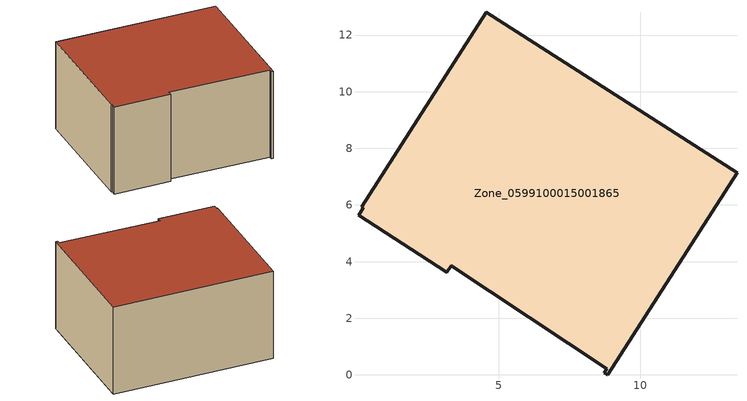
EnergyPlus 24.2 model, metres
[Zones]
Zone_0599100015001865
 floor ground (C_G): 8.85,0 8.73,0.07 8.83,0.22 3.32,3.85 3.18,3.63 0.06,5.63 0.23,5.9 0.17,5.94 4.57,12.81 13.42,7.14 z0.79
 wall outside (C_F): 8.85,0 13.42,7.14 4.57,12.81 0.17,5.94 0.23,5.9 0.06,5.63 3.18,3.63 3.32,3.85 8.83,0.22 8.73,0.07 8.85,0 z0.79:6.84
 roof outside (C_R): 8.73,0.07 8.85,0 13.42,7.14 4.57,12.81 0.17,5.94 0.23,5.9 0.06,5.63 3.18,3.63 3.32,3.85 8.83,0.22 z6.84
[BUILDING]
Pand.0599100015001865: North Axis=0; Terrain=City; Loads Convergence Tolerance Value=0.04; Temperature Convergence Tolerance Value=0.4; Solar Distribution=FullExterior; Maximum Number of Warmup Days=25; Minimum Number of Warmup Days=1
[Site:Location]
Rotterdam.The.Hague.AP_ZH_NLD Design_Conditions: Latitude=51.96; Longitude=4.45; Time Zone=1; Elevation=-4.5
[SITE:GROUNDTEMPERATURE:BUILDINGSURFACE]
18, 18, 18, 18, 18, 18, 18, 18, 18, 18, 18, 18
[MATERIAL] Thermal Absorptance=0.9; Solar Absorptance=0.7; Visible Absorptance=0.7
Name | Roughness | Thickness | Conductivity | Density | Specific Heat
G.D.1965-1974 | MediumSmooth | 0.15 | 0.882353 | 540 | 1210
F.D.1965-1974 | Rough | 0.3 | 0.697674 | 1920 | 840
R.D.1965-1974 | MediumRough | 0.2 | 0.232558 | 1500 | 1000
[CONSTRUCTION]
C_G: G.D.1965-1974
C_F: F.D.1965-1974
C_R: R.D.1965-1974
[ZONE]
Zone_0599100015001865: Type=1; Multiplier=1; Ceiling Height=Autocalculate; Volume=Autocalculate; Floor Area=autocalculate; Part of Total Floor Area=Yes
[ZONEINFILTRATION:DESIGNFLOWRATE]
Infil_Zone_0599100015001865: Zone or ZoneList or Space or SpaceList=Zone_0599100015001865; Schedule=AlwaysOn; Design Flow Rate Calculation Method=Flow/Area; Flow Rate per Floor Area=0.0042; Constant Term Coefficient=1; Temperature Term Coefficient=0; Velocity Term Coefficient=0; Velocity Squared Term Coefficient=0
[HVACTEMPLATE:ZONE:IDEALLOADSAIRSYSTEM]
Zone_0599100015001865: Maximum Heating Supply Air Temperature=50; Minimum Cooling Supply Air Temperature=13; Maximum Heating Supply Air Humidity Ratio=0.0156; Minimum Cooling Supply Air Humidity Ratio=0.0077; Heating Limit=NoLimit; Cooling Limit=NoLimit; Dehumidification Control Type=ConstantSensibleHeatRatio; Cooling Sensible Heat Ratio=0.7; Dehumidification Setpoint=60; Humidification Control Type=None; Humidification Setpoint=30; Outdoor Air Method=None; Outdoor Air Flow Rate per Person=0.00944; Outdoor Air Flow Rate per Zone Floor Area=0; Outdoor Air Flow Rate per Zone=0; Demand Controlled Ventilation Type=None; Outdoor Air Economizer Type=NoEconomizer; Heat Recovery Type=None; Sensible Heat Recovery Effectiveness=0.7; Latent Heat Recovery Effectiveness=0.65
[ZONECONTROL:THERMOSTAT]
ThermostatControl_Zone_0599100015001865: Zone or ZoneList=Zone_0599100015001865; Control Type Schedule=DualSetpointControlType; Control 1=Thermostat_Zone_0599100015001865; Temperature Difference Between Cutout And Setpoint=0
[THERMOSTATSETPOINT:DUALSETPOINT]
Thermostat_Zone_0599100015001865: Heating Setpoint Temperature Schedule=HeatingSetpoint_Zone_0599100015001865; Cooling Setpoint Temperature Schedule=CoolingSetpoint_Zone_0599100015001865
[SCHEDULE:COMPACT]
HeatingSetpoint_Zone_0599100015001865: Through: 12/31, For: AllDays, Until: 24:00, 21
CoolingSetpoint_Zone_0599100015001865: Through: 12/31, For: AllDays, Until: 24:00, 24
DualSetpointControlType: Through: 12/31, For: AllDays, Until: 24:00, 4
AlwaysOn: Through: 12/31, For: AllDays, Until: 24:00, 1
